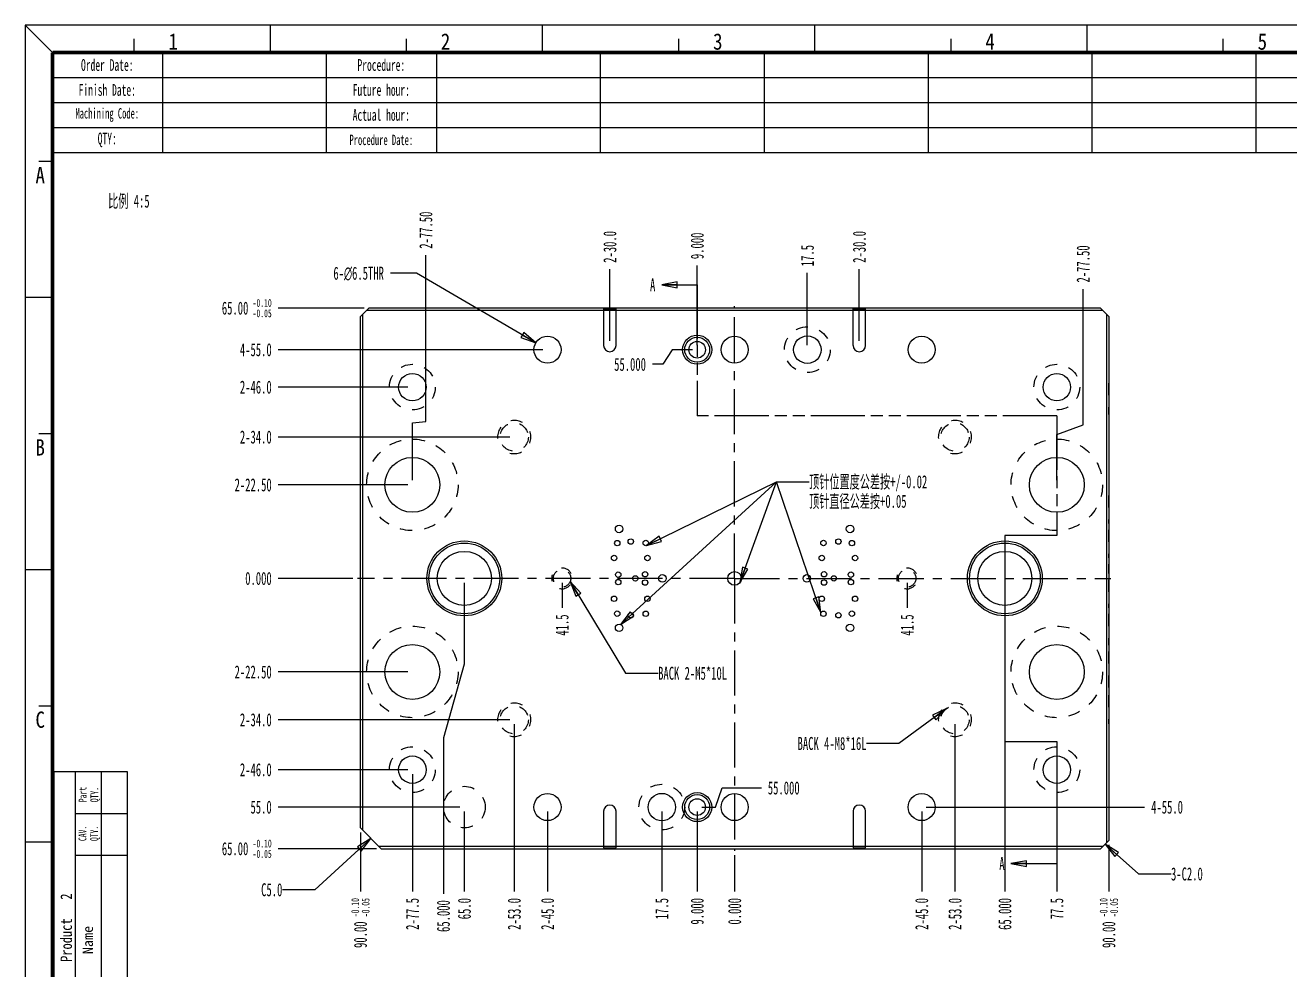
# Model space of a CAD drawing. Header units: millimetres. Extents: x 15 to 520, y 10 to 366.
# Drawn here: x 15.3 to 319.4, y 139.2 to 366.3 of the extents above; entities that cross this region are included whole.
import ezdxf
from ezdxf.enums import TextEntityAlignment as Align

# ---------------------------------------------------------------- set-up
doc = ezdxf.new("R2010")
doc.units = ezdxf.units.MM
doc.header["$LTSCALE"] = 28.875
for name, pattern in [('CENTER', [0.6, 0.375, -0.075, 0.075, -0.075]), ('HIDDEN', [0.2, 0.1, -0.1]), ('PHANTOM', [0.8, 0.45, -0.05, 0.1, -0.05, 0.1, -0.05])]:
    doc.linetypes.add(name, pattern=pattern)
doc.layers.get('0').update_dxf_attribs({"linetype": 'CONTINUOUS'})
for name, color, linetype in [('AXIS', 7, 'CONTINUOUS'), ('DEFAULT_2', 4, 'HIDDEN'), ('DIM', 7, 'CONTINUOUS'), ('NOTE', 7, 'CONTINUOUS')]:
    doc.layers.add(name, color=color, linetype=linetype)
doc.styles.get("Standard").update_dxf_attribs({"font": 'txt', "width": 0.6})
doc.styles.add('TEXTSTYLE_10', font='txt')
doc.styles.add('TEXTSTYLE_4', font='txt', dxfattribs={"width": 0.8})
doc.styles.add('TEXTSTYLE_5', font='txt', dxfattribs={"width": 0.85})
doc.dimstyles.new('DIMSTYLE_1', dxfattribs={"dimtxt": 3.125, "dimasz": 3.75, "dimexe": 1.75, "dimexo": 0.875, "dimtad": 0, "dimtih": 1, "dimtoh": 1, "dimzin": 0, "dimdsep": 46, "dimtxsty": 'STANDARD', "dimblk": 'CLOSED', "dimblk1": 'CLOSED', "dimblk2": 'CLOSED', "dimcen": 0.09, "dimadec": 0, "dimazin": 0, "dimtol": 1, "dimtp": -0.1, "dimtm": 0.05, "dimtfac": 0.6, "dimtofl": 0, "dimtmove": 0, "dimatfit": 3, "dimldrblk": 'CLOSED', "dimfxl": 1, "dimtolj": 1, "dimtzin": 0, "dimarcsym": 0})
doc.dimstyles.new('DIMSTYLE_14', dxfattribs={"dimtxt": 3.125, "dimasz": 3.75, "dimexe": 1.75, "dimexo": 0.875, "dimtad": 0, "dimtih": 1, "dimtoh": 1, "dimzin": 0, "dimdsep": 46, "dimtxsty": 'STANDARD', "dimblk": 'CLOSED', "dimblk1": 'CLOSED', "dimblk2": 'CLOSED', "dimcen": 0.09, "dimadec": 0, "dimazin": 0, "dimtp": 0.3, "dimtm": 0.3, "dimtfac": 1, "dimtofl": 0, "dimtmove": 0, "dimatfit": 3, "dimldrblk": 'CLOSED', "dimfxl": 1, "dimtolj": 1, "dimtzin": 0, "dimarcsym": 0})
doc.dimstyles.new('DIMSTYLE_2', dxfattribs={"dimtxt": 3.125, "dimasz": 3.75, "dimexe": 1.75, "dimexo": 0.875, "dimtad": 0, "dimtih": 1, "dimtoh": 1, "dimdec": 3, "dimzin": 0, "dimdsep": 46, "dimtxsty": 'STANDARD', "dimblk": 'CLOSED', "dimblk1": 'CLOSED', "dimblk2": 'CLOSED', "dimcen": 0.09, "dimadec": 0, "dimazin": 0, "dimtp": 0.1, "dimtm": 0.1, "dimtfac": 1, "dimtdec": 3, "dimtofl": 0, "dimtmove": 0, "dimatfit": 3, "dimldrblk": 'CLOSED', "dimfxl": 1, "dimtolj": 1, "dimtzin": 0, "dimarcsym": 0})
doc.dimstyles.new('DIMSTYLE_3', dxfattribs={"dimtxt": 3.125, "dimasz": 3.75, "dimexe": 1.75, "dimexo": 0.875, "dimtad": 0, "dimtih": 1, "dimtoh": 1, "dimdec": 1, "dimzin": 0, "dimdsep": 46, "dimtxsty": 'STANDARD', "dimblk": 'CLOSED', "dimblk1": 'CLOSED', "dimblk2": 'CLOSED', "dimcen": 0.09, "dimadec": 0, "dimazin": 0, "dimtp": 0.3, "dimtm": 0.3, "dimtfac": 1, "dimtdec": 1, "dimtofl": 0, "dimtmove": 0, "dimatfit": 3, "dimldrblk": 'CLOSED', "dimfxl": 1, "dimtolj": 1, "dimtzin": 0, "dimarcsym": 0})
doc.dimstyles.new('DIMSTYLE_4', dxfattribs={"dimtxt": 3.125, "dimasz": 3.75, "dimexe": 1.75, "dimexo": 0.875, "dimtad": 0, "dimtih": 1, "dimtoh": 1, "dimzin": 0, "dimdsep": 46, "dimtxsty": 'STANDARD', "dimblk": 'CLOSED', "dimblk1": 'CLOSED', "dimblk2": 'CLOSED', "dimcen": 0.09, "dimadec": 0, "dimazin": 0, "dimtp": 0.2, "dimtm": 0.2, "dimtfac": 1, "dimtofl": 0, "dimtmove": 0, "dimatfit": 3, "dimldrblk": 'CLOSED', "dimfxl": 1, "dimtolj": 1, "dimtzin": 0, "dimarcsym": 0})
doc.dimstyles.new('DIMSTYLE_5', dxfattribs={"dimtxt": 3.125, "dimasz": 3.75, "dimexe": 1.75, "dimexo": 0.875, "dimtad": 0, "dimtih": 1, "dimtoh": 1, "dimdec": 3, "dimzin": 0, "dimdsep": 46, "dimtxsty": 'STANDARD', "dimblk": 'CLOSED', "dimblk1": 'CLOSED', "dimblk2": 'CLOSED', "dimcen": 0.09, "dimadec": 0, "dimazin": 0, "dimtp": 0.3, "dimtm": 0.3, "dimtfac": 1, "dimtdec": 3, "dimtofl": 0, "dimtmove": 0, "dimatfit": 3, "dimldrblk": 'CLOSED', "dimfxl": 1, "dimtolj": 1, "dimtzin": 0, "dimarcsym": 0})
doc.dimstyles.new('DIMSTYLE_6', dxfattribs={"dimtxt": 3.125, "dimasz": 3.75, "dimexe": 1.75, "dimexo": 0.875, "dimtad": 0, "dimtih": 1, "dimtoh": 1, "dimdec": 1, "dimzin": 0, "dimdsep": 46, "dimtxsty": 'STANDARD', "dimblk": 'CLOSED', "dimblk1": 'CLOSED', "dimblk2": 'CLOSED', "dimcen": 0.09, "dimadec": 0, "dimazin": 0, "dimtp": 0.2, "dimtm": 0.2, "dimtfac": 1, "dimtdec": 1, "dimtofl": 0, "dimtmove": 0, "dimatfit": 3, "dimldrblk": 'CLOSED', "dimfxl": 1, "dimtolj": 1, "dimtzin": 0, "dimarcsym": 0})
doc.dimstyles.new('DIMSTYLE_7', dxfattribs={"dimtxt": 3.125, "dimasz": 3.75, "dimexe": 1.75, "dimexo": 0.875, "dimtad": 0, "dimtih": 1, "dimtoh": 1, "dimdec": 3, "dimzin": 0, "dimdsep": 46, "dimtxsty": 'STANDARD', "dimblk": 'CLOSED', "dimblk1": 'CLOSED', "dimblk2": 'CLOSED', "dimcen": 0.09, "dimadec": 0, "dimazin": 0, "dimtp": 0.2, "dimtm": 0.2, "dimtfac": 1, "dimtdec": 3, "dimtofl": 0, "dimtmove": 0, "dimatfit": 3, "dimldrblk": 'CLOSED', "dimfxl": 1, "dimtolj": 1, "dimtzin": 0, "dimarcsym": 0})
doc.dimstyles.new('DIMSTYLE_8', dxfattribs={"dimtxt": 3.125, "dimasz": 3.75, "dimexe": 1.75, "dimexo": 0.875, "dimtad": 1, "dimdec": 1, "dimzin": 0, "dimdsep": 46, "dimtxsty": 'STANDARD', "dimblk": 'CLOSED', "dimblk1": 'CLOSED', "dimblk2": 'CLOSED', "dimcen": 0.09, "dimadec": 0, "dimazin": 0, "dimtp": 0.2, "dimtm": 0.2, "dimtfac": 1, "dimtdec": 1, "dimtofl": 0, "dimtmove": 0, "dimatfit": 3, "dimldrblk": 'CLOSED', "dimfxl": 1, "dimtolj": 1, "dimtzin": 0, "dimarcsym": 0})
doc.dimstyles.get("Standard").update_dxf_attribs({"dimtxt": 3.125, "dimasz": 3.75, "dimexe": 1.75, "dimexo": 0.875, "dimtad": 1, "dimdec": 3, "dimzin": 0, "dimdsep": 46, "dimtxsty": 'STANDARD', "dimblk": 'CLOSED', "dimblk1": 'CLOSED', "dimblk2": 'CLOSED', "dimcen": 0.09, "dimadec": 0, "dimazin": 0, "dimtol": 1, "dimtp": 0.001, "dimtm": 0.001, "dimtfac": 1, "dimtdec": 3, "dimtofl": 0, "dimtmove": 0, "dimatfit": 3, "dimldrblk": 'CLOSED', "dimfxl": 1, "dimtolj": 1, "dimtzin": 0, "dimarcsym": 0})

# ---------------------------------------------------------------- blocks, each defined once
blk = doc.blocks.new('_CLOSED')
at = {"color": 0, "linetype": 'ByBlock'}
for p, q in [((0, 0), (-1, 0.183)), ((-1, 0.183), (-1, -0.183)), ((-1, -0.183), (0, 0)), ((-1, 0), (0, 0))]:
    blk.add_line(p, q, dxfattribs=at)
blk = doc.blocks.new('*D1')
at = {"layer": 'DIM', "color": 2, "linetype": 'Continuous'}
blk.add_line((99.76, 168.31), (76.09, 168.31), dxfattribs=at)
at = {"layer": 'DIM', "color": 2, "linetype": 'Continuous', "width": 0.6}
for s, height, p in [('-0.10', 1.875, (74.53, 168.62)), ('65.00', 3.125, (68.91, 166.75)), ('-0.05', 1.875, (74.53, 166.12))]:
    blk.add_text(s, height=height, dxfattribs=at).set_placement(p, align=Align.RIGHT)
blk = doc.blocks.new('*D2')
at = {"layer": 'DIM', "color": 2, "linetype": 'Continuous'}
blk.add_line((94.06, 233.31), (76.09, 233.31), dxfattribs=at)
at = {"layer": 'DIM', "color": 2, "linetype": 'Continuous', "insert": (74.53, 234.87), "char_height": 3.125, "width": 9.375, "attachment_point": 3, "line_spacing_factor": 0.9}
blk.add_mtext('0.000', dxfattribs=at)
blk = doc.blocks.new('*D3')
at = {"layer": 'DIM', "color": 2, "linetype": 'Continuous'}
blk.add_line((96.76, 298.31), (76.09, 298.31), dxfattribs=at)
at = {"layer": 'DIM', "color": 2, "linetype": 'Continuous', "width": 0.6}
for s, height, p in [('65.00', 3.125, (68.91, 296.75)), ('-0.10', 1.875, (74.53, 298.62)), ('-0.05', 1.875, (74.53, 296.12))]:
    blk.add_text(s, height=height, dxfattribs=at).set_placement(p, align=Align.RIGHT)
blk = doc.blocks.new('*D4')
at = {"layer": 'DIM', "color": 2, "linetype": 'Continuous'}
blk.add_line((107.26, 279.31), (76.09, 279.31), dxfattribs=at)
at = {"layer": 'DIM', "color": 2, "linetype": 'Continuous', "insert": (74.53, 280.87), "char_height": 3.125, "width": 11.25, "attachment_point": 3, "line_spacing_factor": 0.9}
blk.add_mtext('2-46.0', dxfattribs=at)
blk = doc.blocks.new('*D5')
at = {"layer": 'DIM', "color": 2, "linetype": 'Continuous'}
blk.add_line((107.26, 255.81), (76.09, 255.81), dxfattribs=at)
at = {"layer": 'DIM', "color": 2, "linetype": 'Continuous', "insert": (74.53, 257.37), "char_height": 3.125, "width": 13.125, "attachment_point": 3, "line_spacing_factor": 0.9}
blk.add_mtext('2-22.50', dxfattribs=at)
blk = doc.blocks.new('*D6')
at = {"layer": 'DIM', "color": 2, "linetype": 'Continuous'}
blk.add_line((107.26, 210.81), (76.09, 210.81), dxfattribs=at)
at = {"layer": 'DIM', "color": 2, "linetype": 'Continuous', "insert": (74.53, 212.37), "char_height": 3.125, "width": 13.125, "attachment_point": 3, "line_spacing_factor": 0.9}
blk.add_mtext('2-22.50', dxfattribs=at)
blk = doc.blocks.new('*D7')
at = {"layer": 'DIM', "color": 2, "linetype": 'Continuous'}
blk.add_line((107.26, 187.31), (76.09, 187.31), dxfattribs=at)
at = {"layer": 'DIM', "color": 2, "linetype": 'Continuous', "insert": (74.53, 188.87), "char_height": 3.125, "width": 11.25, "attachment_point": 3, "line_spacing_factor": 0.9}
blk.add_mtext('2-46.0', dxfattribs=at)
blk = doc.blocks.new('*D8')
at = {"layer": 'DIM', "color": 2, "linetype": 'Continuous'}
blk.add_line((119.76, 178.31), (76.09, 178.31), dxfattribs=at)
at = {"layer": 'DIM', "color": 2, "linetype": 'Continuous', "insert": (74.53, 179.87), "char_height": 3.125, "width": 7.5, "attachment_point": 3, "line_spacing_factor": 0.9}
blk.add_mtext('55.0', dxfattribs=at)
blk = doc.blocks.new('*D9')
at = {"layer": 'DIM', "color": 2, "linetype": 'Continuous'}
blk.add_line((131.76, 199.31), (76.09, 199.31), dxfattribs=at)
at = {"layer": 'DIM', "color": 2, "linetype": 'Continuous', "insert": (74.53, 200.87), "char_height": 3.125, "width": 11.25, "attachment_point": 3, "line_spacing_factor": 0.9}
blk.add_mtext('2-34.0', dxfattribs=at)
blk = doc.blocks.new('*D10')
at = {"layer": 'DIM', "color": 2, "linetype": 'Continuous'}
blk.add_line((131.76, 267.31), (76.09, 267.31), dxfattribs=at)
at = {"layer": 'DIM', "color": 2, "linetype": 'Continuous', "insert": (74.53, 268.87), "char_height": 3.125, "width": 11.25, "attachment_point": 3, "line_spacing_factor": 0.9}
blk.add_mtext('2-34.0', dxfattribs=at)
blk = doc.blocks.new('*D11')
at = {"layer": 'DIM', "color": 2, "linetype": 'Continuous'}
blk.add_line((139.76, 288.31), (76.09, 288.31), dxfattribs=at)
at = {"layer": 'DIM', "color": 2, "linetype": 'Continuous', "insert": (74.53, 289.87), "char_height": 3.125, "width": 11.25, "attachment_point": 3, "line_spacing_factor": 0.9}
blk.add_mtext('4-55.0', dxfattribs=at)
blk = doc.blocks.new('*D12')
at = {"layer": 'DIM', "color": 2, "linetype": 'Continuous'}
for p, q in [((181.27, 178.31), (182.84, 182.92)), ((182.84, 182.92), (192.29, 182.92)), ((177.95, 178.31), (181.27, 178.31))]:
    blk.add_line(p, q, dxfattribs=at)
at = {"layer": 'DIM', "color": 2, "linetype": 'Continuous', "insert": (193.85, 184.49), "char_height": 3.125, "width": 11.25, "attachment_point": 1, "line_spacing_factor": 0.9}
blk.add_mtext('55.000', dxfattribs=at)
blk = doc.blocks.new('*D13')
at = {"layer": 'DIM', "color": 2, "linetype": 'Continuous'}
for p, q in [((170.85, 288.31), (168.57, 284.79)), ((175.76, 288.31), (170.85, 288.31)), ((168.57, 284.79), (166.11, 284.79))]:
    blk.add_line(p, q, dxfattribs=at)
at = {"layer": 'DIM', "color": 2, "linetype": 'Continuous', "insert": (164.54, 286.35), "char_height": 3.125, "width": 11.25, "attachment_point": 3, "line_spacing_factor": 0.9}
blk.add_mtext('55.000', dxfattribs=at)
blk = doc.blocks.new('*D14')
at = {"layer": 'DIM', "color": 2, "linetype": 'Continuous'}
blk.add_line((95.85, 172.22), (95.85, 158), dxfattribs=at)
at = {"layer": 'DIM', "color": 2, "linetype": 'Continuous', "width": 0.6}
for s, height, p in [('-0.10', 1.875, (95.54, 156.44)), ('-0.05', 1.875, (98.04, 156.44)), ('90.00', 3.125, (97.42, 150.81))]:
    blk.add_text(s, height=height, rotation=90, dxfattribs=at).set_placement(p, align=Align.RIGHT)
blk = doc.blocks.new('*D15')
at = {"layer": 'DIM', "color": 2, "linetype": 'Continuous'}
blk.add_line((185.85, 166.72), (185.85, 158), dxfattribs=at)
at = {"layer": 'DIM', "color": 2, "linetype": 'Continuous', "insert": (184.29, 156.44), "char_height": 3.125, "width": 9.375, "attachment_point": 3, "rotation": 90, "line_spacing_factor": 0.9}
blk.add_mtext('0.000', dxfattribs=at)
blk = doc.blocks.new('*D16')
at = {"layer": 'DIM', "color": 2, "linetype": 'Continuous'}
blk.add_line((275.85, 169.22), (275.85, 158), dxfattribs=at)
at = {"layer": 'DIM', "color": 2, "linetype": 'Continuous', "width": 0.6}
for s, height, p in [('-0.10', 1.875, (275.54, 156.44)), ('-0.05', 1.875, (278.04, 156.44)), ('90.00', 3.125, (277.42, 150.81))]:
    blk.add_text(s, height=height, rotation=90, dxfattribs=at).set_placement(p, align=Align.RIGHT)
blk = doc.blocks.new('*D17')
at = {"layer": 'DIM', "color": 2, "linetype": 'Continuous'}
blk.add_line((120.85, 177.22), (120.85, 158), dxfattribs=at)
at = {"layer": 'DIM', "color": 2, "linetype": 'Continuous', "insert": (119.29, 156.44), "char_height": 3.125, "width": 7.5, "attachment_point": 3, "rotation": 90, "line_spacing_factor": 0.9}
blk.add_mtext('65.0', dxfattribs=at)
blk = doc.blocks.new('*D18')
at = {"layer": 'DIM', "color": 2, "linetype": 'Continuous'}
blk.add_line((108.35, 186.22), (108.35, 158), dxfattribs=at)
at = {"layer": 'DIM', "color": 2, "linetype": 'Continuous', "insert": (106.79, 156.44), "char_height": 3.125, "width": 11.25, "attachment_point": 3, "rotation": 90, "line_spacing_factor": 0.9}
blk.add_mtext('2-77.5', dxfattribs=at)
blk = doc.blocks.new('*D19')
at = {"layer": 'DIM', "color": 2, "linetype": 'Continuous'}
blk.add_line((132.85, 198.22), (132.85, 158), dxfattribs=at)
at = {"layer": 'DIM', "color": 2, "linetype": 'Continuous', "insert": (131.29, 156.44), "char_height": 3.125, "width": 11.25, "attachment_point": 3, "rotation": 90, "line_spacing_factor": 0.9}
blk.add_mtext('2-53.0', dxfattribs=at)
blk = doc.blocks.new('*D20')
at = {"layer": 'DIM', "color": 2, "linetype": 'Continuous'}
blk.add_line((140.85, 177.22), (140.85, 158), dxfattribs=at)
at = {"layer": 'DIM', "color": 2, "linetype": 'Continuous', "insert": (139.29, 156.44), "char_height": 3.125, "width": 11.25, "attachment_point": 3, "rotation": 90, "line_spacing_factor": 0.9}
blk.add_mtext('2-45.0', dxfattribs=at)
blk = doc.blocks.new('*D21')
at = {"layer": 'DIM', "color": 2, "linetype": 'Continuous'}
blk.add_line((168.35, 177.22), (168.35, 158), dxfattribs=at)
at = {"layer": 'DIM', "color": 2, "linetype": 'Continuous', "insert": (166.79, 156.44), "char_height": 3.125, "width": 7.5, "attachment_point": 3, "rotation": 90, "line_spacing_factor": 0.9}
blk.add_mtext('17.5', dxfattribs=at)
blk = doc.blocks.new('*D22')
at = {"layer": 'DIM', "color": 2, "linetype": 'Continuous'}
blk.add_line((176.85, 177.22), (176.85, 158), dxfattribs=at)
at = {"layer": 'DIM', "color": 2, "linetype": 'Continuous', "insert": (175.29, 156.44), "char_height": 3.125, "width": 9.375, "attachment_point": 3, "rotation": 90, "line_spacing_factor": 0.9}
blk.add_mtext('9.000', dxfattribs=at)
blk = doc.blocks.new('*D23')
at = {"layer": 'DIM', "color": 2, "linetype": 'Continuous'}
blk.add_line((230.85, 177.22), (230.85, 158), dxfattribs=at)
at = {"layer": 'DIM', "color": 2, "linetype": 'Continuous', "insert": (229.29, 156.44), "char_height": 3.125, "width": 11.25, "attachment_point": 3, "rotation": 90, "line_spacing_factor": 0.9}
blk.add_mtext('2-45.0', dxfattribs=at)
blk = doc.blocks.new('*D24')
at = {"layer": 'DIM', "color": 2, "linetype": 'Continuous'}
blk.add_line((263.35, 186.22), (263.35, 158), dxfattribs=at)
at = {"layer": 'DIM', "color": 2, "linetype": 'Continuous', "insert": (261.79, 156.44), "char_height": 3.125, "width": 7.5, "attachment_point": 3, "rotation": 90, "line_spacing_factor": 0.9}
blk.add_mtext('77.5', dxfattribs=at)
blk = doc.blocks.new('*D25')
at = {"layer": 'DIM', "color": 2, "linetype": 'Continuous'}
blk.add_line((238.85, 198.22), (238.85, 158), dxfattribs=at)
at = {"layer": 'DIM', "color": 2, "linetype": 'Continuous', "insert": (237.29, 156.44), "char_height": 3.125, "width": 11.25, "attachment_point": 3, "rotation": 90, "line_spacing_factor": 0.9}
blk.add_mtext('2-53.0', dxfattribs=at)
blk = doc.blocks.new('*D26')
at = {"layer": 'DIM', "color": 2, "linetype": 'Continuous'}
blk.add_line((176.85, 289.4), (176.85, 308.53), dxfattribs=at)
at = {"layer": 'DIM', "color": 2, "linetype": 'Continuous', "insert": (175.29, 310.09), "char_height": 3.125, "width": 9.375, "attachment_point": 1, "rotation": 90, "line_spacing_factor": 0.9}
blk.add_mtext('9.000', dxfattribs=at)
blk = doc.blocks.new('*D27')
at = {"layer": 'DIM', "color": 2, "linetype": 'Continuous'}
blk.add_line((215.85, 290.4), (215.85, 307.64), dxfattribs=at)
at = {"layer": 'DIM', "color": 2, "linetype": 'Continuous', "insert": (214.29, 309.2), "char_height": 3.125, "width": 11.25, "attachment_point": 1, "rotation": 90, "line_spacing_factor": 0.9}
blk.add_mtext('2-30.0', dxfattribs=at)
blk = doc.blocks.new('*D28')
at = {"layer": 'DIM', "color": 2, "linetype": 'Continuous'}
blk.add_line((155.85, 290.4), (155.85, 307.64), dxfattribs=at)
at = {"layer": 'DIM', "color": 2, "linetype": 'Continuous', "insert": (154.29, 309.2), "char_height": 3.125, "width": 11.25, "attachment_point": 1, "rotation": 90, "line_spacing_factor": 0.9}
blk.add_mtext('2-30.0', dxfattribs=at)
blk = doc.blocks.new('*D29')
at = {"layer": 'DIM', "color": 2, "linetype": 'Continuous'}
for p, q in [((109.33, 306.7), (103.08, 306.7)), ((138.05, 289.95), (109.33, 306.7))]:
    blk.add_line(p, q, dxfattribs=at)
at = {"layer": 'DIM', "color": 2, "linetype": 'Continuous', "xscale": 3.75, "yscale": 3.75, "zscale": 3.75, "rotation": 329.7522178984}
blk.add_blockref('_CLOSED', (138.05, 289.95), dxfattribs=at)
at = {"layer": 'DIM', "color": 2, "linetype": 'Continuous', "insert": (101.51, 308.26), "char_height": 3.125, "width": 19.1667, "attachment_point": 3, "line_spacing_factor": 0.9}
blk.add_mtext('6-\\Fgdt;{\\Fgdt;n}\\Ftxt;6.5THR', dxfattribs=at)
blk = doc.blocks.new('*D43')
at = {"layer": 'DIM', "color": 2, "linetype": 'Continuous'}
for p, q in [((120.85, 232.22), (120.85, 212.66)), ((120.85, 212.66), (115.81, 194.95)), ((115.81, 194.95), (115.81, 157.49))]:
    blk.add_line(p, q, dxfattribs=at)
at = {"layer": 'DIM', "color": 2, "linetype": 'Continuous', "insert": (114.24, 155.93), "char_height": 3.125, "width": 11.25, "attachment_point": 3, "rotation": 90, "line_spacing_factor": 0.9}
blk.add_mtext('65.000', dxfattribs=at)
blk = doc.blocks.new('*D44')
at = {"layer": 'DIM', "color": 2, "linetype": 'Continuous'}
blk.add_line((250.85, 232.22), (250.85, 158), dxfattribs=at)
at = {"layer": 'DIM', "color": 2, "linetype": 'Continuous', "insert": (249.29, 156.44), "char_height": 3.125, "width": 11.25, "attachment_point": 3, "rotation": 90, "line_spacing_factor": 0.9}
blk.add_mtext('65.000', dxfattribs=at)
blk = doc.blocks.new('*D47')
at = {"layer": 'DIM', "color": 2, "linetype": 'Continuous'}
for p, q in [((111.59, 271.04), (111.59, 311.03)), ((108.35, 270.76), (111.59, 271.04)), ((108.35, 256.9), (108.35, 270.76))]:
    blk.add_line(p, q, dxfattribs=at)
at = {"layer": 'DIM', "color": 2, "linetype": 'Continuous', "insert": (110.03, 312.59), "char_height": 3.125, "width": 13.125, "attachment_point": 1, "rotation": 90, "line_spacing_factor": 0.9}
blk.add_mtext('2-77.50', dxfattribs=at)
blk = doc.blocks.new('*D48')
at = {"layer": 'DIM', "color": 2, "linetype": 'Continuous'}
for p, q in [((269.68, 270.27), (269.68, 302.9)), ((263.35, 267.89), (269.68, 270.27)), ((263.35, 256.9), (263.35, 267.89))]:
    blk.add_line(p, q, dxfattribs=at)
at = {"layer": 'DIM', "color": 2, "linetype": 'Continuous', "insert": (268.11, 304.46), "char_height": 3.125, "width": 13.125, "attachment_point": 1, "rotation": 90, "line_spacing_factor": 0.9}
blk.add_mtext('2-77.50', dxfattribs=at)
blk = doc.blocks.new('*D49')
at = {"layer": 'DIM', "color": 2, "linetype": 'Continuous'}
blk.add_line((203.35, 289.4), (203.35, 306.83), dxfattribs=at)
at = {"layer": 'DIM', "color": 2, "linetype": 'Continuous', "insert": (201.79, 308.39), "char_height": 3.125, "width": 7.5, "attachment_point": 1, "rotation": 90, "line_spacing_factor": 0.9}
blk.add_mtext('17.5', dxfattribs=at)
blk = doc.blocks.new('*D50')
at = {"layer": 'DIM', "color": 2, "linetype": 'Continuous'}
blk.add_line((231.95, 178.31), (284.48, 178.31), dxfattribs=at)
at = {"layer": 'DIM', "color": 2, "linetype": 'Continuous', "insert": (286.04, 179.87), "char_height": 3.125, "width": 11.25, "attachment_point": 1, "line_spacing_factor": 0.9}
blk.add_mtext('4-55.0', dxfattribs=at)
blk = doc.blocks.new('*D51')
at = {"layer": 'DIM', "color": 2, "linetype": 'Continuous'}
blk.add_line((227.35, 232.22), (227.35, 226.2), dxfattribs=at)
at = {"layer": 'DIM', "color": 2, "linetype": 'Continuous', "insert": (225.79, 224.64), "char_height": 3.125, "width": 7.5, "attachment_point": 3, "rotation": 90, "line_spacing_factor": 0.9}
blk.add_mtext('41.5', dxfattribs=at)
blk = doc.blocks.new('*D52')
at = {"layer": 'DIM', "color": 2, "linetype": 'Continuous'}
blk.add_line((144.35, 232.22), (144.35, 226.2), dxfattribs=at)
at = {"layer": 'DIM', "color": 2, "linetype": 'Continuous', "insert": (142.79, 224.64), "char_height": 3.125, "width": 7.5, "attachment_point": 3, "rotation": 90, "line_spacing_factor": 0.9}
blk.add_mtext('41.5', dxfattribs=at)
blk = doc.blocks.new('*T54')
at = {"color": 0, "linetype": 'ByBlock', "lineweight": -2}
for p, q in [((0, 0), (491.2125, 0)), ((0, 0), (0, -24)), ((26.5, 0), (26.5, -24)), ((65.9125, 0), (65.9125, -24)), ((92.4125, 0), (92.4125, -24)), ((131.825, 0), (131.825, -24)), ((171.2375, 0), (171.2375, -24)), ((210.65, 0), (210.65, -24)), ((250.0625, 0), (250.0625, -24)), ((289.475, 0), (289.475, -24)), ((328.8875, 0), (328.8875, -24)), ((368.3, 0), (368.3, -24)), ((407.7125, 0), (407.7125, -24)), ((491.2125, 0), (491.2125, -24)), ((0, -6), (407.7125, -6)), ((0, -12), (407.7125, -12)), ((0, -18), (407.7125, -18)), ((0, -24), (491.2125, -24))]:
    blk.add_line(p, q, dxfattribs=at)
at = {"color": 0, "linetype": 'Continuous'}
for s, insert, char_height, width, attachment_point in [('  Remark:   ', (407.7725, -0.06), 3.75, 83.38, 1), ('Finish Date:', (13.25, -9), 2.8125, 26.38, 5), ('Future hour:', (79.1625, -9), 2.8125, 26.38, 5), ('Machining Code:', (13.25, -15), 2.5, 26.38, 5), ('Actual hour:', (79.1625, -15), 2.8125, 26.38, 5), ('QTY:', (13.25, -21), 2.8125, 26.38, 5), ('Procedure Date:', (79.1625, -21), 2.5, 26.38, 5)]:
    blk.add_mtext(s, dxfattribs=dict(at, insert=insert, char_height=char_height, width=width, attachment_point=attachment_point))
at = {"color": 0, "linetype": 'Continuous', "char_height": 2.8125, "width": 26.38, "attachment_point": 5, "line_spacing_factor": 0.9}
for s, insert in [('Order Date: ', (13.25, -3)), ('Procedure:', (79.1625, -3))]:
    blk.add_mtext(s, dxfattribs=dict(at, insert=insert))
blk = doc.blocks.new('*T56')
at = {"color": 0, "linetype": 'ByBlock', "lineweight": -2}
for p, q in [((0, 0), (17.63125, 0)), ((0, 0), (0, -169.96875)), ((5.11875, 0), (5.11875, -116.8125)), ((11.375, 0), (11.375, -169.96875)), ((17.63125, 0), (17.63125, -169.96875)), ((5.11875, -10.0625), (17.63125, -10.0625)), ((5.11875, -20.125), (17.63125, -20.125)), ((0, -58.40625), (17.63125, -58.40625)), ((5.11875, -68.46875), (17.63125, -68.46875)), ((5.11875, -78.53125), (17.63125, -78.53125)), ((0, -116.8125), (17.63125, -116.8125)), ((0, -130.8125), (17.63125, -130.8125)), ((0, -155.96875), (17.63125, -155.96875)), ((0, -169.96875), (17.63125, -169.96875))]:
    blk.add_line(p, q, dxfattribs=at)

msp = doc.modelspace()

# ---------------------------------------------------------------- linework, layer by layer
at = {"color": 7, "linetype": 'Continuous'}
for p, q in [((21.809, 359.7734), (15.2603, 366.3221)), ((15.27, 366.3202), (15.27, 10.0714)), ((519.1807, 366.3202), (15.27, 366.3202)), ((74.1985, 359.7734), (74.1985, 366.3221)), ((139.6853, 359.7734), (139.6853, 366.3221)), ((205.1722, 359.7734), (205.1722, 366.3221)), ((270.659, 359.7734), (270.659, 366.3221)), ((41.455, 359.7734), (41.455, 363.0477)), ((106.9419, 359.7734), (106.9419, 363.0477)), ((172.4287, 359.7734), (172.4287, 363.0477)), ((237.9156, 359.7734), (237.9156, 363.0477)), ((303.4024, 359.7734), (303.4024, 363.0477)), ((21.809, 333.5787), (18.5346, 333.5787)), ((21.809, 300.8352), (15.2603, 300.8352)), ((95.855, 296.311), (97.855, 298.311)), ((273.855, 298.311), (97.855, 298.311)), ((154.355, 298.111), (154.355, 289.311)), ((154.355, 298.111), (157.355, 298.111)), ((157.355, 289.311), (157.355, 298.111)), ((214.355, 289.311), (214.355, 298.111)), ((214.355, 298.111), (217.355, 298.111)), ((217.355, 289.311), (217.355, 298.111)), ((275.855, 296.311), (273.855, 298.311)), ((95.855, 173.311), (95.855, 296.311)), ((96.355, 296.811), (96.355, 172.811)), ((97.355, 297.811), (154.355, 297.811)), ((157.355, 297.811), (214.355, 297.811)), ((217.355, 297.811), (274.355, 297.811)), ((275.355, 169.811), (275.355, 296.811)), ((275.855, 296.311), (275.855, 170.311)), ((21.809, 268.0918), (18.5346, 268.0918)), ((21.809, 235.3484), (15.2603, 235.3484)), ((21.809, 202.605), (18.5346, 202.605)), ((154.355, 177.311), (154.355, 168.511)), ((157.355, 168.511), (157.355, 177.311)), ((214.355, 177.311), (214.355, 168.511)), ((217.355, 168.511), (217.355, 177.311)), ((100.855, 168.311), (95.855, 173.311)), ((273.855, 168.311), (275.855, 170.311)), ((21.809, 169.8615), (15.2603, 169.8615)), ((154.355, 168.811), (100.355, 168.811)), ((100.855, 168.311), (273.855, 168.311)), ((154.355, 168.511), (157.355, 168.511)), ((214.355, 168.811), (157.355, 168.811)), ((214.355, 168.511), (217.355, 168.511)), ((274.355, 168.811), (217.355, 168.811))]:
    msp.add_line(p, q, dxfattribs=at)
at = {"color": 7, "linetype": 'PHANTOM'}
for p, q in [((176.855, 303.9063), (176.855, 272.3718)), ((263.355, 272.3718), (176.855, 272.3718)), ((263.355, 272.3718), (263.355, 243.6125)), ((263.355, 243.6125), (250.855, 243.6125)), ((250.855, 243.6125), (250.855, 194.0659)), ((250.855, 194.0659), (263.355, 194.0659)), ((263.355, 194.0659), (263.355, 164.7203))]:
    msp.add_line(p, q, dxfattribs=at)
at = {"color": 7, "linetype": 'Continuous', "const_width": 0.875}
for points in [[(21.809, 359.7734), (21.809, 16.6223)], [(512.9604, 359.7734), (21.809, 359.7734)]]:
    msp.add_lwpolyline(points, dxfattribs=at)
at = {"color": 7, "linetype": 'Continuous'}
for centre, radius in [((140.855, 288.311), 3.25), ((176.855, 288.311), 3.5), ((176.855, 288.311), 3), ((176.855, 288.311), 2), ((185.855, 288.311), 3.25), ((203.355, 288.311), 3.3), ((230.855, 288.311), 3.25), ((108.355, 279.311), 3.3), ((263.355, 279.311), 3.3), ((108.355, 255.811), 6.6), ((263.355, 255.811), 6.6), ((158.0804, 245.2028), 0.9), ((213.6295, 245.2028), 0.9), ((120.855, 233.311), 9), ((120.855, 233.311), 8.5), ((157.6359, 241.7948), 0.65), ((160.8846, 242.1782), 0.65), ((164.49, 241.8177), 0.65), ((207.2199, 241.818), 0.65), ((210.8253, 242.1785), 0.65), ((214.0741, 241.7951), 0.65), ((250.855, 233.311), 9), ((250.855, 233.311), 8.5), ((120.855, 233.311), 6.5), ((156.8787, 238.2108), 0.65), ((164.8906, 238.2108), 0.65), ((206.8194, 238.2111), 0.65), ((214.8313, 238.2111), 0.65), ((250.855, 233.311), 6.5), ((157.8801, 234.208), 0.65), ((164.3398, 234.3064), 0.65), ((168.4846, 233.311), 0.9), ((185.855, 233.311), 1.65), ((203.2253, 233.311), 0.9), ((207.3702, 234.3067), 0.65), ((213.8298, 234.2083), 0.65), ((157.8801, 232.4136), 0.65), ((161.9863, 233.315), 0.65), ((164.3398, 232.3152), 0.65), ((207.3702, 232.3155), 0.65), ((209.7237, 233.3069), 0.65), ((213.8298, 232.4139), 0.65), ((156.8787, 228.4108), 0.65), ((164.8906, 228.4108), 0.65), ((206.8194, 228.4111), 0.65), ((214.8313, 228.4111), 0.65), ((157.6359, 224.8268), 0.65), ((160.8846, 224.4434), 0.65), ((164.49, 224.8039), 0.65), ((207.2199, 224.8042), 0.65), ((210.8253, 224.4437), 0.65), ((214.0741, 224.8271), 0.65), ((158.0804, 221.4191), 0.9), ((213.6295, 221.4191), 0.9), ((108.355, 210.811), 6.6), ((263.355, 210.811), 6.6), ((108.355, 187.311), 3.3), ((263.355, 187.311), 3.3), ((140.855, 178.311), 3.25), ((168.355, 178.311), 3.3), ((176.855, 178.311), 3.5), ((176.855, 178.311), 3), ((176.855, 178.311), 2), ((185.855, 178.311), 3.25), ((230.855, 178.311), 3.25)]:
    msp.add_circle(centre, radius, dxfattribs=at)
for centre, start, end in [((155.855, 289.311), 180, 360), ((215.855, 289.311), 180, 360), ((155.855, 177.311), 0, 180), ((215.855, 177.311), 0, 180)]:
    msp.add_arc(centre, 1.5, start, end, dxfattribs=at)
at = {"layer": 'AXIS', "color": 1, "linetype": 'CENTER'}
for q in [(185.855, 298.8131), (95.1542, 233.311), (185.855, 167.8088), (276.3718, 233.311)]:
    msp.add_line((185.855, 233.311), q, dxfattribs=at)
at = {"layer": 'DEFAULT_2', "color": 4, "linetype": 'HIDDEN'}
for p, q in [((154.355, 297.811), (157.355, 297.811)), ((214.355, 297.811), (217.355, 297.811)), ((275.855, 280.2485), (275.755, 280.2485)), ((275.755, 280.2485), (275.755, 272.7485)), ((275.855, 278.3735), (275.755, 278.3735)), ((275.855, 277.2485), (275.755, 277.2485)), ((275.855, 274.061), (275.755, 274.061)), ((275.855, 272.7485), (275.755, 272.7485)), ((275.855, 253.2485), (275.755, 253.2485)), ((275.755, 253.2485), (275.755, 246.4985)), ((275.855, 253.061), (275.755, 253.061)), ((275.855, 252.8735), (275.755, 252.8735)), ((275.855, 252.4985), (275.755, 252.4985)), ((275.855, 252.311), (275.755, 252.311)), ((275.855, 252.1235), (275.755, 252.1235)), ((275.855, 251.936), (275.755, 251.936)), ((275.855, 251.3735), (275.755, 251.3735)), ((275.855, 250.9985), (275.755, 250.9985)), ((275.855, 250.811), (275.755, 250.811)), ((275.855, 249.8735), (275.755, 249.8735)), ((275.855, 248.936), (275.755, 248.936)), ((275.855, 248.7485), (275.755, 248.7485)), ((275.855, 248.3735), (275.755, 248.3735)), ((275.855, 247.811), (275.755, 247.811)), ((275.855, 247.6235), (275.755, 247.6235)), ((275.855, 247.436), (275.755, 247.436)), ((275.855, 247.2485), (275.755, 247.2485)), ((275.855, 246.8735), (275.755, 246.8735)), ((275.855, 246.686), (275.755, 246.686)), ((275.855, 246.4985), (275.755, 246.4985)), ((275.855, 244.9985), (275.755, 244.9985)), ((275.755, 244.9985), (275.755, 238.2485)), ((275.855, 244.811), (275.755, 244.811)), ((275.855, 244.6235), (275.755, 244.6235)), ((275.855, 244.2485), (275.755, 244.2485)), ((275.855, 244.061), (275.755, 244.061)), ((275.855, 243.8735), (275.755, 243.8735)), ((275.855, 243.686), (275.755, 243.686)), ((275.855, 243.1235), (275.755, 243.1235)), ((275.855, 242.7485), (275.755, 242.7485)), ((275.855, 242.561), (275.755, 242.561)), ((275.855, 241.6235), (275.755, 241.6235)), ((275.855, 240.686), (275.755, 240.686)), ((275.855, 240.4985), (275.755, 240.4985)), ((275.855, 240.1235), (275.755, 240.1235)), ((275.855, 239.561), (275.755, 239.561)), ((275.855, 239.3735), (275.755, 239.3735)), ((275.855, 239.186), (275.755, 239.186)), ((275.855, 238.9985), (275.755, 238.9985)), ((275.855, 238.6235), (275.755, 238.6235)), ((275.855, 238.436), (275.755, 238.436)), ((275.855, 238.2485), (275.755, 238.2485)), ((275.855, 236.7485), (275.755, 236.7485)), ((275.755, 236.7485), (275.755, 234.4985)), ((275.855, 235.6235), (275.755, 235.6235)), ((275.855, 234.4985), (275.755, 234.4985)), ((275.855, 232.9985), (275.755, 232.9985)), ((275.755, 232.9985), (275.755, 226.2485)), ((275.855, 232.811), (275.755, 232.811)), ((275.855, 232.6235), (275.755, 232.6235)), ((275.855, 232.2485), (275.755, 232.2485)), ((275.855, 232.061), (275.755, 232.061)), ((275.855, 231.8735), (275.755, 231.8735)), ((275.855, 231.686), (275.755, 231.686)), ((275.855, 231.1235), (275.755, 231.1235)), ((275.855, 230.7485), (275.755, 230.7485)), ((275.855, 230.561), (275.755, 230.561)), ((275.855, 229.6235), (275.755, 229.6235)), ((275.855, 228.686), (275.755, 228.686)), ((275.855, 228.4985), (275.755, 228.4985)), ((275.855, 228.1235), (275.755, 228.1235)), ((275.855, 227.561), (275.755, 227.561)), ((275.855, 227.3735), (275.755, 227.3735)), ((275.855, 227.186), (275.755, 227.186)), ((275.855, 226.9985), (275.755, 226.9985)), ((275.855, 226.6235), (275.755, 226.6235)), ((275.855, 226.436), (275.755, 226.436)), ((275.855, 226.2485), (275.755, 226.2485)), ((275.855, 224.7485), (275.755, 224.7485)), ((275.755, 224.7485), (275.755, 217.2485)), ((275.855, 223.6235), (275.755, 223.6235)), ((275.855, 221.561), (275.755, 221.561)), ((275.855, 220.9985), (275.755, 220.9985)), ((275.855, 220.436), (275.755, 220.436)), ((275.855, 218.3735), (275.755, 218.3735)), ((275.855, 217.2485), (275.755, 217.2485)), ((275.855, 215.7485), (275.755, 215.7485)), ((275.755, 215.7485), (275.755, 206.7485)), ((275.855, 214.6235), (275.755, 214.6235)), ((275.855, 214.061), (275.755, 214.061)), ((275.855, 211.9985), (275.755, 211.9985)), ((275.855, 211.2485), (275.755, 211.2485)), ((275.855, 210.4985), (275.755, 210.4985)), ((275.855, 208.436), (275.755, 208.436)), ((275.855, 207.8735), (275.755, 207.8735)), ((275.855, 206.7485), (275.755, 206.7485)), ((275.855, 205.2485), (275.755, 205.2485)), ((275.755, 205.2485), (275.755, 198.311)), ((275.855, 204.8735), (275.755, 204.8735)), ((275.855, 204.686), (275.755, 204.686)), ((275.855, 204.4985), (275.755, 204.4985)), ((275.855, 204.1235), (275.755, 204.1235)), ((275.855, 203.936), (275.755, 203.936)), ((275.855, 203.7485), (275.755, 203.7485)), ((275.855, 203.561), (275.755, 203.561)), ((275.855, 203.3735), (275.755, 203.3735)), ((275.855, 203.186), (275.755, 203.186)), ((275.855, 202.9985), (275.755, 202.9985)), ((275.855, 202.436), (275.755, 202.436)), ((275.855, 202.2485), (275.755, 202.2485)), ((275.855, 201.311), (275.755, 201.311)), ((275.855, 200.936), (275.755, 200.936)), ((275.855, 200.7485), (275.755, 200.7485)), ((275.855, 200.561), (275.755, 200.561)), ((275.855, 200.186), (275.755, 200.186)), ((275.855, 199.9985), (275.755, 199.9985)), ((275.855, 199.811), (275.755, 199.811)), ((275.855, 199.6235), (275.755, 199.6235)), ((275.855, 199.436), (275.755, 199.436)), ((275.855, 199.061), (275.755, 199.061)), ((275.855, 198.8735), (275.755, 198.8735)), ((275.855, 198.4985), (275.755, 198.4985)), ((275.855, 198.311), (275.755, 198.311)), ((157.355, 168.811), (154.355, 168.811)), ((217.355, 168.811), (214.355, 168.811))]:
    msp.add_line(p, q, dxfattribs=at)
for centre, radius in [((203.355, 288.311), 5.5), ((108.355, 279.311), 5.5), ((263.355, 279.311), 5.5), ((132.855, 267.311), 3.4), ((238.855, 267.311), 3.4), ((108.355, 255.811), 11), ((263.355, 255.811), 11), ((144.355, 233.311), 2.1), ((227.355, 233.311), 2.1), ((108.355, 210.811), 11), ((263.355, 210.811), 11), ((132.855, 199.311), 3.4), ((238.855, 199.311), 3.4), ((108.355, 187.311), 5.5), ((263.355, 187.311), 5.5), ((120.855, 178.311), 5), ((168.355, 178.311), 5.5)]:
    msp.add_circle(centre, radius, dxfattribs=at)
for centre, radius in [((132.855, 267.311), 4), ((238.855, 267.311), 4), ((144.355, 233.311), 2.5), ((227.355, 233.311), 2.5), ((132.855, 199.311), 4), ((238.855, 199.311), 4)]:
    msp.add_arc(centre, radius, 255, 195, dxfattribs=at)

# ---------------------------------------------------------------- block references
for name, p in [('*T54', (21.7272, 359.7447)), ('*T56', (22.1093, 186.8726))]:
    msp.add_blockref(name, p)

# ---------------------------------------------------------------- texts
at = {"color": 7, "linetype": 'Continuous', "char_height": 3.9292, "width": 3.33983, "line_spacing_factor": 0.9, "style": 'TEXTSTYLE_5'}
for s, insert, attachment_point in [('1', (50.8402, 364.3833), 2), ('2', (116.3271, 364.3833), 2), ('3', (181.8139, 364.3833), 2), ('4', (247.3008, 364.3833), 2), ('5', (312.7876, 364.3833), 2), ('A', (17.7109, 332.2689), 1), ('B', (17.7109, 266.7821), 1), ('C', (17.7109, 201.2952), 1)]:
    msp.add_mtext(s, dxfattribs=dict(at, insert=insert, attachment_point=attachment_point))
at = {"color": 7, "linetype": 'Continuous', "char_height": 3.125, "width": 1.875, "attachment_point": 1, "line_spacing_factor": 0.9}
for insert in [(165.5122, 305.4688), (249.5095, 166.2828)]:
    msp.add_mtext('A', dxfattribs=dict(at, insert=insert))
at = {"layer": 'NOTE', "color": 2, "linetype": 'Continuous', "char_height": 3.125, "line_spacing_factor": 0.9}
for s, insert, width, attachment_point in [('比例 4:5', (45.1612, 325.6073), 11.25, 3), ('顶针位置度公差按+/-0.02\\P顶针直径公差按+0.05', (203.7733, 258.1103), 28.125, 1), ('BACK 2-M5*10L', (167.4643, 212.0591), 24.375, 1), ('BACK 4-M8*16L', (217.5837, 195.1701), 24.375, 3), ('3-C2.0', (290.8168, 163.7986), 11.25, 1), ('C5.0', (77.0866, 159.9977), 7.5, 3)]:
    msp.add_mtext(s, dxfattribs=dict(at, insert=insert, width=width, attachment_point=attachment_point))
at = {"layer": 'NOTE', "color": 2, "linetype": 'Continuous', "char_height": 1.875, "width": 4.5, "attachment_point": 1, "rotation": 90, "line_spacing_factor": 0.9}
for s, insert in [('Part\\PQTY.', (28.108, 179.4792)), ('CAV.\\PQTY.', (28.0702, 170.1437))]:
    msp.add_mtext(s, dxfattribs=dict(at, insert=insert))
at = {"layer": 'NOTE', "color": 2, "linetype": 'Continuous', "attachment_point": 1, "rotation": 90, "line_spacing_factor": 0.9}
for s, insert, char_height, width, style in [('Product   2', (23.7318, 141.0792), 2.75, 24.2, 'TEXTSTYLE_4'), ('Name', (29.0336, 142.9498), 2.5, 10, 'TEXTSTYLE_10')]:
    msp.add_mtext(s, dxfattribs=dict(at, insert=insert, char_height=char_height, width=width, style=style))

# ---------------------------------------------------------------- dimensions: what is measured, and where the dimension line sits
at = {"layer": 'DIM', "color": 2, "linetype": 'Continuous'}
for feature_location, offset, dtype, origin, text, dimstyle, picture, middle in [((108.355, 256.9047), (3.2391, 54.1265), 0, (185.855, 255.811), '2-<>', 'DIMSTYLE_14', '*D47', (111.5941, 319.1562)), ((155.855, 290.4047), (0, 17.2321), 1, (185.855, 289.311), '2-<>', 'DIMSTYLE_6', '*D28', (155.855, 314.8243)), ((215.855, 290.4047), (0, 17.2321), 1, (185.855, 289.311), '2-<>', 'DIMSTYLE_6', '*D27', (215.855, 314.8243)), ((263.355, 256.9047), (6.3211, 45.9955), 0, (185.855, 255.811), '2-<>', 'DIMSTYLE_14', '*D48', (269.6761, 311.0252)), ((139.7612, 288.311), (-63.6666, 0), 0, (140.855, 233.311), '4-<>', 'DIMSTYLE_3', '*D11', (68.9072, 288.311)), ((107.2612, 279.311), (-31.1666, 0), 0, (108.355, 233.311), '2-<>', 'DIMSTYLE_3', '*D4', (68.9072, 279.311)), ((131.7612, 267.311), (-55.6666, 0), 0, (132.855, 233.311), '2-<>', 'DIMSTYLE_3', '*D10', (68.9072, 267.311)), ((107.2612, 255.811), (-31.1666, 0), 0, (108.355, 233.311), '2-<>', 'DIMSTYLE_4', '*D5', (67.9697, 255.811)), ((107.2612, 210.811), (-31.1666, 0), 0, (108.355, 233.311), '2-<>', 'DIMSTYLE_4', '*D6', (67.9697, 210.811)), ((107.2612, 187.311), (-31.1666, 0), 0, (108.355, 233.311), '2-<>', 'DIMSTYLE_3', '*D7', (68.9072, 187.311)), ((131.7612, 199.311), (-55.6666, 0), 0, (132.855, 233.311), '2-<>', 'DIMSTYLE_3', '*D9', (68.9072, 199.311)), ((231.9487, 178.311), (52.5284, 0), 0, (230.855, 233.311), '4-<>', 'DIMSTYLE_3', '*D50', (291.6646, 178.311)), ((132.855, 198.2172), (0, -40.2188), 1, (185.855, 199.311), '2-<>', 'DIMSTYLE_3', '*D19', (132.855, 150.811)), ((238.855, 198.2172), (0, -40.2188), 1, (185.855, 199.311), '2-<>', 'DIMSTYLE_3', '*D25', (238.855, 150.811)), ((108.355, 186.2172), (0, -28.2188), 1, (185.855, 187.311), '2-<>', 'DIMSTYLE_3', '*D18', (108.355, 150.811)), ((140.855, 177.2172), (0, -19.2188), 1, (185.855, 178.311), '2-<>', 'DIMSTYLE_3', '*D20', (140.855, 150.811)), ((230.855, 177.2172), (0, -19.2188), 1, (185.855, 178.311), '2-<>', 'DIMSTYLE_3', '*D23', (230.855, 150.811))]:
    dim = msp.add_ordinate_dim(feature_location=feature_location, offset=offset, dtype=dtype, origin=origin, text=text, dimstyle=dimstyle, override={"dimtad": 1, "dimtih": 0, "dimtoh": 0}, dxfattribs=at)
    dim.commit()
    dim.dimension.update_dxf_attribs({"geometry": picture, "text_midpoint": middle})
for feature_location, offset, dtype, origin, dimstyle, picture, middle in [((176.855, 289.4047), (0, 19.1215), 1, (185.855, 288.311), 'DIMSTYLE_7', '*D26', (176.855, 314.7762)), ((203.355, 289.4047), (0, 17.4223), 1, (185.855, 288.311), 'DIMSTYLE_6', '*D49', (203.355, 312.1395)), ((96.7612, 298.311), (-20.6666, 0), 0, (97.855, 233.311), 'DIMSTYLE_1', '*D3', (67.0322, 298.311)), ((175.7612, 288.311), (-9.6559, -3.5224), 0, (176.855, 233.311), 'DIMSTYLE_5', '*D13', (158.9179, 284.7886)), ((94.0604304481, 233.3109535732), (-17.9657522137, 0), 0, (95.1541804481, 233.3109535732), 'DIMSTYLE_2', '*D2', (69.8446782344, 233.3109535732)), ((99.7612, 168.311), (-23.6666, 0), 0, (95.1542, 233.311), 'DIMSTYLE_1', '*D1', (67.0322, 168.311)), ((119.7612, 178.311), (-43.6666, 0), 0, (120.855, 233.311), 'DIMSTYLE_3', '*D8', (70.7822, 178.311)), ((120.855, 232.2172), (-5.0487, -74.728), 0, (185.855, 233.311), 'DIMSTYLE_5', '*D43', (115.8063, 150.3017)), ((144.355, 232.2172), (0, -6.0162), 1, (185.855, 233.311), 'DIMSTYLE_3', '*D52', (144.355, 220.8885)), ((177.9487, 178.311), (14.3377, 4.6133), 0, (176.855, 233.311), 'DIMSTYLE_5', '*D12', (199.474, 182.9243)), ((250.855, 232.2172), (0, -74.2188), 1, (185.855, 233.311), 'DIMSTYLE_5', '*D44', (250.855, 150.811)), ((227.355, 232.2172), (0, -6.0162), 1, (185.855, 233.311), 'DIMSTYLE_3', '*D51', (227.355, 220.8885)), ((263.355, 186.2172), (0, -28.2188), 1, (185.855, 187.311), 'DIMSTYLE_3', '*D24', (263.355, 152.686)), ((120.855, 177.2172), (0, -19.2188), 1, (185.855, 178.311), 'DIMSTYLE_3', '*D17', (120.855, 152.686)), ((168.355, 177.2172), (0, -19.2188), 1, (185.855, 178.311), 'DIMSTYLE_6', '*D21', (168.355, 152.686)), ((176.855, 177.2172), (0, -19.2188), 1, (185.855, 178.311), 'DIMSTYLE_7', '*D22', (176.855, 151.7485)), ((95.855, 172.2172), (0, -14.2188), 1, (185.855, 167.8088), 'DIMSTYLE_1', '*D14', (95.855, 148.936)), ((275.855, 169.2172), (0, -11.2188), 1, (185.855, 170.311), 'DIMSTYLE_1', '*D16', (275.855, 148.936)), ((185.8549987942, 166.7150807429), (0, -8.7166271697), 1, (185.8549987942, 167.8088307429), 'DIMSTYLE_2', '*D15', (185.8549987942, 151.7484535732))]:
    dim = msp.add_ordinate_dim(feature_location=feature_location, offset=offset, dtype=dtype, origin=origin, dimstyle=dimstyle, override={"dimtad": 1, "dimtih": 0, "dimtoh": 0}, dxfattribs=at)
    dim.commit()
    dim.dimension.update_dxf_attribs({"geometry": picture, "text_midpoint": middle})
dim = msp.add_diameter_dim_2p(p1=(138.0475, 289.9481), p2=(143.6625, 286.6738), text='6-<>THR', dimstyle='DIMSTYLE_8', override={"dimtad": 0, "dimtih": 1, "dimtoh": 1}, dxfattribs=at)
dim.commit()
dim.dimension.update_dxf_attribs({"geometry": '*D29', "text_midpoint": (91.9307, 306.6962), "dimtype": 163})

# ---------------------------------------------------------------- leaders
at = {"color": 7, "linetype": 'Continuous'}
for points in [[(168.3247, 303.9063), (176.855, 303.9063)], [(252.322, 164.7203), (263.355, 164.7203)]]:
    msp.add_leader(points, dimstyle='STANDARD', override={"dimtad": 0}, dxfattribs=at)
at = {"layer": 'NOTE', "color": 2, "linetype": 'Continuous', "annotation_type": 0, "has_hookline": 1, "hookline_direction": 1}
for points, text_width in [([(158.421, 222.2521), (195.9608, 256.5478), (203.7733, 256.5478)], 26.9698), ([(164.6371, 241.1846), (195.9608, 256.5478), (203.7733, 256.5478)], 26.9698), ([(206.6363, 225.0903), (195.9608, 256.5478), (203.7733, 256.5478)], 26.9698), ([(187.1177, 232.2489), (195.9608, 256.5478), (203.7733, 256.5478)], 26.9698), ([(146.3284, 232.5927), (159.6518, 210.4966), (167.4643, 210.4966)], 23.2143), ([(236.8565, 202.0616), (225.3962, 193.6076), (217.5837, 193.6076)], 23.2143), ([(98.3842, 170.7818), (84.8991, 158.4352), (77.0866, 158.4352)], 5.8036), ([(274.9434, 169.3994), (283.0043, 162.2361), (290.8168, 162.2361)], 9.9107)]:
    msp.add_leader(points, dimstyle='STANDARD', override={"dimtad": 0}, dxfattribs=dict(at, text_width=text_width))

doc.saveas('drawing.dxf')
